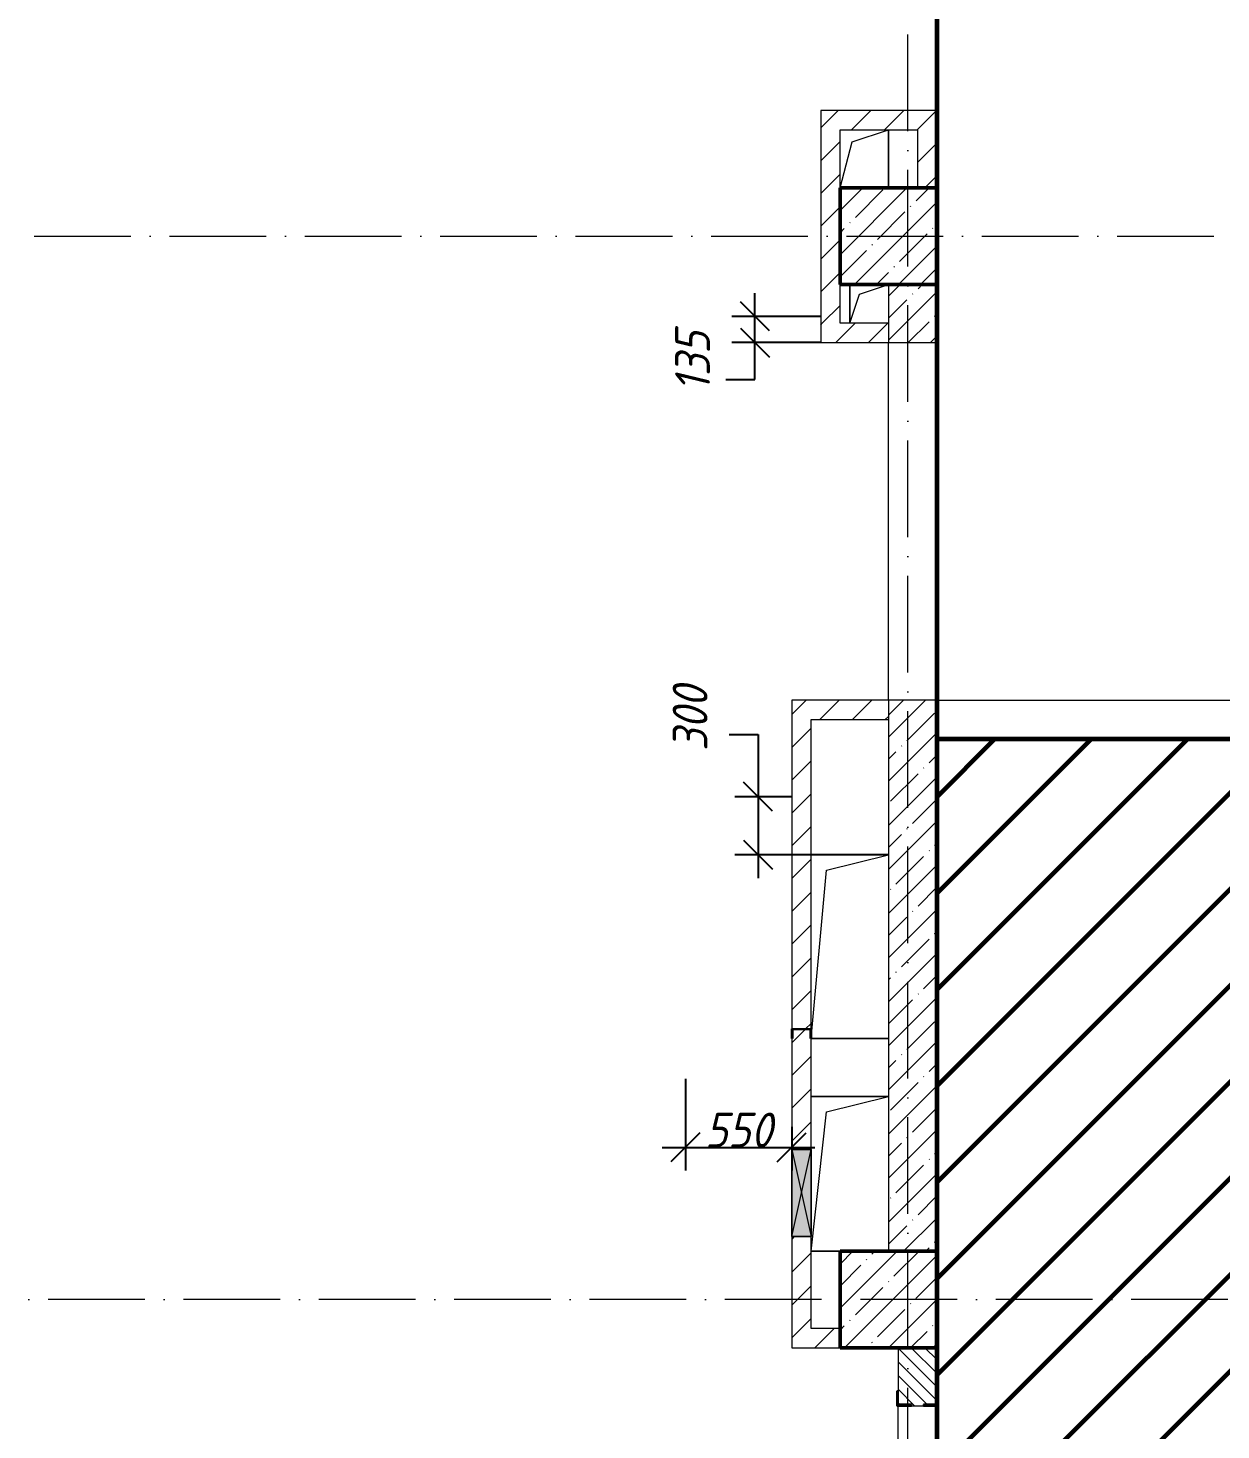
# Model space of a CAD drawing. Header units: millimetres. Extents: x -606178 to 312196, y -19338 to 632709.
# Drawn here: x -139814 to -133645, y 489600 to 496852 of the extents above; entities that cross this region are included whole.
import ezdxf

# ---------------------------------------------------------------- set-up
doc = ezdxf.new("R2010")
doc.units = ezdxf.units.MM
doc.linetypes.add('50_200_ШТРИХ_1Т_ш5_п1_п1_', pattern=[700, 500, -100, 0, -100])
for name, color, linetype, lineweight in [('6.4.1) Окр пт с инж. ПТ2.16', 3, 'Continuous', 60), ('A-____-____-DIMS', 7, 'Continuous', 9), ('A-DETL-GENF-OTLN', 7, 'Continuous', 9), ('A-FLOR-____-OTLN', 7, 'Continuous', 9), ('A-GENM-____-MCUT', 7, 'Continuous', 25), ('A-GENM-____-OTLN', 7, 'Continuous', 9), ('A-GENM-____-OTLN-1', 7, 'Continuous', 25), ('A-GLAZ-____-OTLN', 7, 'Continuous', 9), ('A-WALL-____-MCUT-1', 7, 'Continuous', 9), ('A-WALL-____-MCUT-3', 7, 'Continuous', 9), ('A-WALL-____-OTLN', 7, 'Continuous', 9), ('A-WALL-____-PATT-1', 7, 'Continuous', 9), ('A-WALL-FNSH-MCUT-1', 7, 'Continuous', 9), ('I-WALL-____-OTLN', 7, 'Continuous', 9), ('S-COLS-____-MCUT', 7, 'Continuous', 50), ('S-COLS-____-OTLN', 7, 'Continuous', 9), ('S-GRID-____-OTLN-1', 7, '50_200_ШТРИХ_1Т_ш5_п1_п1_', 9)]:
    doc.layers.add(name, color=color, linetype=linetype, lineweight=lineweight)
doc.styles.add('ISOCPEUR_I_10', font='isocpeui.ttf', dxfattribs={"width": 0.9, "height": 180})
doc.dimstyles.new('ISO-1_8_0_9К_СРЕДНИЙ_Кладочные_3', dxfattribs={"dimscale": 304.8, "dimtxt": 179.276612, "dimasz": 0.492126, "dimexe": 0.393701, "dimexo": 0, "dimgap": 0, "dimtad": 1, "dimdec": 3, "dimrnd": 0.001, "dimdsep": 46, "dimtxsty": 'ISOCPEUR_I_10', "dimblk1": 'OBLIQUE', "dimblk2": 'OBLIQUE', "dimsah": 1, "dimcen": 0.09, "dimdle": 0.393701, "dimazin": 0, "dimtfac": 1, "dimtdec": 4, "dimtix": 1, "dimtmove": 0, "dimatfit": 3, "dimfxl": 1, "dimtvp": 1, "dimtolj": 1, "dimtzin": 0, "dimarcsym": 2})
doc.dimstyles.new('ISO-1_8_0_9К_СРЕДНИЙ_Кладочные_4', dxfattribs={"dimscale": 304.8, "dimtxt": 179.276612, "dimasz": 0.492126, "dimexe": 0.393701, "dimexo": 0, "dimgap": 0, "dimtad": 1, "dimdec": 3, "dimrnd": 0.001, "dimdsep": 46, "dimtxsty": 'ISOCPEUR_I_10', "dimblk1": 'OBLIQUE', "dimblk2": 'OBLIQUE', "dimsah": 1, "dimcen": 0.09, "dimdle": 0.393701, "dimazin": 0, "dimtfac": 1, "dimtdec": 4, "dimtix": 1, "dimtmove": 1, "dimatfit": 3, "dimfxl": 1, "dimtvp": 1, "dimtolj": 1, "dimtzin": 0, "dimarcsym": 2})
pattern_1 = [(45, (-140714.89, 451794.26), (-84.8528, 84.8528), [])]

# ---------------------------------------------------------------- blocks, each defined once
blk = doc.blocks.new('BSC_Колонна _Прямоугольная - 500х500-V56-АР1_План отверстий 3 этажа в осях 1-64_А-ГГ')
at = {"layer": 'S-COLS-____-OTLN'}
h = blk.add_hatch(dxfattribs=at)
h.set_pattern_fill('FP_93', color=256, style=0, pattern_type=2)
h.set_pattern_definition([(45, (-5350, -43981.04), (-114.04925, 114.04925), []), (45, (-5235.95, -43981.04), (-114.04925, 114.04925), [201.613, -40.323, 3.353, -36.97])])
h.paths.add_polyline_path([(-250, -250), (250, -250), (250, 250), (-250, 250)], flags=0)
at = {"layer": 'S-COLS-____-MCUT'}
for p, q in [((250, 250), (-250, 250)), ((-250, 250), (-250, -250)), ((250, -250), (250, 250)), ((-250, -250), (250, -250))]:
    blk.add_line(p, q, dxfattribs=at)
blk = doc.blocks.new('BSC_Колонна _Прямоугольная - 500х500-V121-АР1_План отверстий 3 этажа в осях 1-64_А-ГГ')
at = {"layer": 'S-COLS-____-OTLN'}
h = blk.add_hatch(dxfattribs=at)
h.set_pattern_fill('FP_144', color=256, style=0, pattern_type=2)
h.set_pattern_definition([(45, (-5350, -38481.04), (-114.04925, 114.04925), []), (45, (-5235.95, -38481.04), (-114.04925, 114.04925), [201.613, -40.323, 3.353, -36.97])])
h.paths.add_polyline_path([(-250, -250), (250, -250), (250, 250), (-250, 250), (-250, 94.3)], flags=0)
at = {"layer": 'S-COLS-____-MCUT'}
for p, q in [((250, 250), (-250, 250)), ((-250, 250), (-250, -250)), ((250, -250), (250, 250)), ((-250, -250), (250, -250))]:
    blk.add_line(p, q, dxfattribs=at)
blk = doc.blocks.new('Фахверк_СКБ_Уголок - 200_3550-28267367-АР1_План отверстий 3 этажа в осях 1-64_А-ГГ')
at = {"layer": 'A-GENM-____-MCUT'}
for p, q in [((200, 156), (125, 156)), ((125, 156), (125, 81)), ((131, 81), (131, 150)), ((131, 150), (200, 150)), ((200, 150), (200, 156)), ((125, 81), (131, 81)), ((131, 19), (125, 19)), ((125, 19), (125, -56)), ((131, -50), (131, 19)), ((125, -56), (200, -56)), ((200, -50), (131, -50)), ((200, -56), (200, -50))]:
    blk.add_line(p, q, dxfattribs=at)
blk = doc.blocks.new('154_Фахверк_СКБ_Швеллер - Тип_100_3960-28494444-АР1_План отверстий 3 этажа в осях 1-64_А-ГГ')
at = {"layer": 'A-GENM-____-MCUT'}
for p, q in [((125, 50), (175, 50)), ((125, -50), (125, 50)), ((128, 47), (128, -47)), ((175, 47), (128, 47)), ((175, 50), (175, 47)), ((175, -50), (125, -50)), ((128, -47), (175, -47)), ((175, -47), (175, -50))]:
    blk.add_line(p, q, dxfattribs=at)
blk = doc.blocks.new('AR_Отверстие прямоугольное _в плите_ - AR_Отверстие прямоугольное _в плите_-30552819-АР1_План отверстий 3 этажа в осях 1-64_А-ГГ')
at = {"layer": 'A-GENM-____-OTLN'}
for p, q in [((200, 400), (-200, 400)), ((-120, 320), (200, 400)), ((-200, -400), (-120, 320)), ((-200, -400), (-50, -400))]:
    blk.add_line(p, q, dxfattribs=at)
blk = doc.blocks.new('AR_Отверстие прямоугольное _в плите_ - AR_Отверстие прямоугольное _в плите_-30552675-АР1_План отверстий 3 этажа в осях 1-64_А-ГГ')
at = {"layer": 'A-GENM-____-OTLN'}
for p, q in [((200, 475), (-200, 475)), ((-120, 395), (200, 475)), ((-200, -475), (-120, 395)), ((-200, -475), (200, -475))]:
    blk.add_line(p, q, dxfattribs=at)
blk = doc.blocks.new('AR_Отверстие прямоугольное _в плите_ - AR_Отверстие прямоугольное _в плите_-V200-АР1_План отверстий 3 этажа в осях 1-64_А-ГГ')
at = {"layer": 'A-GENM-____-OTLN'}
for p, q in [((-100, 100), (-100, -100)), ((-50, 50), (100, 100)), ((-100, -100), (-50, 50))]:
    blk.add_line(p, q, dxfattribs=at)
blk = doc.blocks.new('AR_Отверстие прямоугольное _в плите_ - AR_Отверстие прямоугольное _в плите_-V203-АР1_План отверстий 3 этажа в осях 1-64_А-ГГ')
at = {"layer": 'A-GENM-____-OTLN'}
for p, q in [((-62.5, 87.5), (125, 150)), ((125, -150), (125, 150)), ((-125, -150), (-62.5, 87.5))]:
    blk.add_line(p, q, dxfattribs=at)
blk = doc.blocks.new('AR_Отверстие прямоугольное _в стене__БезПР - AR_Отверстие прямоугольное _в стене__БезПР-36899468-АР1_План отверстий 3 этажа в осях 1-64_А-ГГ')
at = {"layer": 'A-GLAZ-____-OTLN'}
blk.add_hatch(color=256, dxfattribs=at).paths.add_polyline_path([(-225, -50), (225, -50), (225, 50), (-225, 50)], flags=0)
at = {"layer": 'A-DETL-GENF-OTLN'}
for p, q in [((-225, -50), (-225, 50)), ((-225, 50), (225, 50)), ((225, 50), (-225, -50)), ((-225, 50), (225, -50)), ((225, 50), (-225, 50)), ((-225, 50), (-225, -50)), ((225, 50), (225, -50)), ((225, -50), (225, 50)), ((225, -50), (-225, -50)), ((-225, -50), (225, -50))]:
    blk.add_line(p, q, dxfattribs=at)
at = {"layer": 'A-GLAZ-____-OTLN'}
blk.add_line((225, 50), (-225, 50), dxfattribs=at)
blk = doc.blocks.new('_Oblique')
at = {"color": 0, "linetype": 'ByBlock', "lineweight": -2}
blk.add_line((-0.5, -0.5), (0.5, 0.5), dxfattribs=at)
blk = doc.blocks.new('*D5117')
at = {"layer": 'A-____-____-DIMS', "color": 0, "lineweight": -2, "transparency": 16777216}
for p, q in [((-136414.9, 491416.2), (-136414.9, 490941.6)), ((-135864.9, 491167.7), (-135864.9, 490941.6)), ((-136534.9, 491061.6), (-135744.9, 491061.6))]:
    blk.add_line(p, q, dxfattribs=at)
at = {"layer": 'Defpoints', "color": 0, "transparency": 16777216}
for p in [(-136414.9, 491416.2), (-135864.9, 491167.7), (-135864.9, 491061.6)]:
    blk.add_point(p, dxfattribs=at)
at = {"layer": 'A-____-____-DIMS', "color": 0, "lineweight": -2, "transparency": 16777216, "xscale": 150, "yscale": 150, "zscale": 150, "rotation": 180}
blk.add_blockref('_Oblique', (-136414.9, 491061.6), dxfattribs=at)
at = {"layer": 'A-____-____-DIMS', "color": 0, "lineweight": -2, "transparency": 16777216, "xscale": 150, "yscale": 150, "zscale": 150}
blk.add_blockref('_Oblique', (-135864.9, 491061.6), dxfattribs=at)
at = {"layer": 'A-____-____-DIMS', "color": 0, "transparency": 16777216, "insert": (-136139.9, 491151.6), "char_height": 180, "width": 409.578, "attachment_point": 5, "style": 'ISOCPEUR_I_10'}
blk.add_mtext('\\A1;550', dxfattribs=at)
blk = doc.blocks.new('*D5196')
at = {"layer": 'A-____-____-DIMS', "color": 0, "lineweight": -2, "transparency": 16777216}
for p, q in [((-136188.7, 493197.5), (-136038.7, 493197.5)), ((-136038.7, 493197.5), (-136038.7, 492875.3)), ((-136038.7, 492995.3), (-136038.7, 492455.3)), ((-135864.9, 492875.3), (-136158.7, 492875.3)), ((-135364.9, 492575.3), (-136158.7, 492575.3))]:
    blk.add_line(p, q, dxfattribs=at)
at = {"layer": 'Defpoints', "color": 0, "transparency": 16777216}
for p in [(-135864.9, 492875.3), (-136038.7, 492575.3), (-135364.9, 492575.3)]:
    blk.add_point(p, dxfattribs=at)
at = {"layer": 'A-____-____-DIMS', "color": 0, "lineweight": -2, "transparency": 16777216, "xscale": 150, "yscale": 150, "zscale": 150}
for p, rotation in [((-136038.7, 492875.3), 90), ((-136038.7, 492575.3), 270)]:
    blk.add_blockref('_Oblique', p, dxfattribs=dict(at, rotation=rotation))
at = {"layer": 'A-____-____-DIMS', "color": 0, "transparency": 16777216, "insert": (-136480.7, 493112.7), "char_height": 180, "width": 409.578, "attachment_point": 1, "rotation": 90, "line_spacing_factor": 1.149209, "style": 'ISOCPEUR_I_10'}
blk.add_mtext('\\A1;300', dxfattribs=at)
blk = doc.blocks.new('*D5198')
at = {"layer": 'A-____-____-DIMS', "color": 0, "lineweight": -2, "transparency": 16777216}
for p, q in [((-136055.3, 495105.3), (-136055.3, 495480.3)), ((-135714.9, 495360.3), (-136175.3, 495360.3)), ((-135714.9, 495225.3), (-136175.3, 495225.3)), ((-136055.3, 495034.8), (-136055.3, 495225.3)), ((-136205.3, 495034.8), (-136055.3, 495034.8))]:
    blk.add_line(p, q, dxfattribs=at)
at = {"layer": 'Defpoints', "color": 0, "transparency": 16777216}
for p in [(-136055.3, 495360.3), (-135714.9, 495360.3), (-135714.9, 495225.3)]:
    blk.add_point(p, dxfattribs=at)
at = {"layer": 'A-____-____-DIMS', "color": 0, "lineweight": -2, "transparency": 16777216, "xscale": 150, "yscale": 150, "zscale": 150}
for p, rotation in [((-136055.3, 495360.3), 90), ((-136055.3, 495225.3), 270)]:
    blk.add_blockref('_Oblique', p, dxfattribs=dict(at, rotation=rotation))
at = {"layer": 'A-____-____-DIMS', "color": 0, "transparency": 16777216, "insert": (-136467.9, 494970.7), "char_height": 180, "width": 368.207, "attachment_point": 1, "rotation": 90, "line_spacing_factor": 1.149209, "style": 'ISOCPEUR_I_10'}
blk.add_mtext('\\A1;135', dxfattribs=at)

msp = doc.modelspace()

# ---------------------------------------------------------------- hatches: boundary and pattern name
at = {"layer": '6.4.1) Окр пт с инж. ПТ2.16'}
h = msp.add_hatch(dxfattribs=at)
h.set_pattern_fill('ANSI31', color=256, scale=111)
h.paths.add_polyline_path([(-126614.891, 499025.3011), (-126614.891, 499175.3011), (-126814.891, 499175.3011), (-126814.891, 499275.3011), (-127239.891, 499275.3011), (-127239.891, 499269.3011), (-127314.891, 499269.3011), (-129114.891, 499270.6857), (-129114.891, 499269.3011), (-129189.891, 499269.3011), (-130614.891, 499270.7442), (-130614.891, 499025.3011), (-130614.891, 498700.3011), (-130608.891, 498700.3011), (-130608.891, 498625.3011), (-130610.68, 497000.3011), (-130608.891, 497000.3011), (-130608.891, 496931.3011), (-130608.891, 496925.3011), (-130608.891, 496850.3011), (-130614.891, 493175.3011), (-135114.891, 493175.3011), (-135114.891, 489800.3011), (-135108.891, 489800.3011), (-135108.891, 489725.3011), (-135109.4294, 489043.3075), (-131114.891, 489043.3075), (-131114.891, 493100.3011), (-126814.891, 493100.3011), (-126364.891, 493100.3011), (-126364.891, 493225.3011), (-126370.891, 493225.3011), (-126370.891, 493300.3011), (-126370.0625, 494125.3011), (-126370.891, 494125.3011), (-126370.891, 494200.3011), (-126370.891, 494275.3011), (-126365.191, 499025.3011)])
h.paths.add_polyline_path([(-126814.891, 493100.3011), (-131114.891, 493100.3011), (-131114.891, 490525.3011), (-130614.891, 490525.3011), (-130614.891, 490025.3011), (-131114.891, 490025.3011), (-131114.891, 489043.3075), (-126814.891, 489043.3075)], flags=17)
at = {"layer": 'A-WALL-____-PATT-1'}
h = msp.add_hatch(dxfattribs=at)
h.set_pattern_fill('FP_4', color=256, style=0, pattern_type=2)
h.set_pattern_definition(pattern_1)
h.paths.add_polyline_path([(-135714.891, 495325.3011), (-135614.891, 495325.3011), (-135614.891, 496425.3011), (-135714.891, 496425.3011), (-135714.891, 495525.3011)], flags=0)
h = msp.add_hatch(dxfattribs=at)
h.set_pattern_fill('FP_4', color=256, style=0, pattern_type=2)
h.set_pattern_definition(pattern_1)
h.paths.add_polyline_path([(-135214.891, 496325.3011), (-135214.891, 496425.3011), (-135614.891, 496425.3011), (-135614.891, 496325.3011)], flags=0)
h = msp.add_hatch(dxfattribs=at)
h.set_pattern_fill('FP_4', color=256, style=0, pattern_type=2)
h.set_pattern_definition(pattern_1)
h.paths.add_polyline_path([(-135114.891, 496025.3011), (-135114.891, 496425.3011), (-135214.891, 496425.3011), (-135214.891, 496025.3011)], flags=0)
h = msp.add_hatch(dxfattribs=at)
h.set_pattern_fill('FP_38', color=256, style=0, pattern_type=2)
h.set_pattern_definition([(45, (-140714.89, 451794.26), (-114.04925, 114.04925), []), (45, (-140600.84, 451794.26), (-114.04925, 114.04925), [201.612, -40.322, 3.353, -36.97])])
h.paths.add_polyline_path([(-135364.891, 490525.3011), (-135114.891, 490525.3011), (-135114.891, 493375.3011), (-135364.891, 493375.3011)], flags=0)
h.paths.add_polyline_path([(-135114.891, 495225.3011), (-135114.891, 495525.3011), (-135364.891, 495525.3011), (-135364.891, 495225.3011)], flags=0)
h = msp.add_hatch(dxfattribs=at)
h.set_pattern_fill('FP_4', color=256, style=0, pattern_type=2)
h.set_pattern_definition(pattern_1)
h.paths.add_polyline_path([(-135364.891, 495225.3011), (-135364.891, 495325.3011), (-135714.891, 495325.3011), (-135714.891, 495225.3011)], flags=0)
h = msp.add_hatch(dxfattribs=at)
h.set_pattern_fill('FP_4', color=256, style=0, pattern_type=2)
h.set_pattern_definition(pattern_1)
h.paths.add_polyline_path([(-135364.891, 493275.3011), (-135364.891, 493375.3011), (-135864.891, 493375.3011), (-135864.891, 493275.3011), (-135764.891, 493275.3011)], flags=0)
h = msp.add_hatch(dxfattribs=at)
h.set_pattern_fill('FP_4', color=256, style=0, pattern_type=2)
h.set_pattern_definition(pattern_1)
h.paths.add_polyline_path([(-135864.891, 490125.3011), (-135764.891, 490125.3011), (-135764.891, 490600.3011), (-135864.891, 490600.3011), (-135864.891, 490369.649)], flags=0)
h.paths.add_polyline_path([(-135767.891, 491050.3011), (-135764.891, 491050.3011), (-135764.891, 491625.3011), (-135767.891, 491625.3011), (-135767.891, 491672.3011), (-135861.891, 491672.3011), (-135861.891, 491625.3011), (-135864.891, 491625.3011), (-135864.891, 491050.3011), (-135861.891, 491050.3011)], flags=0)
h.paths.add_polyline_path([(-135864.891, 491675.3011), (-135764.891, 491675.3011), (-135764.891, 493275.3011), (-135864.891, 493275.3011)], flags=0)
h = msp.add_hatch(dxfattribs=at)
h.set_pattern_fill('FP_4', color=256, style=0, pattern_type=2)
h.set_pattern_definition(pattern_1)
h.paths.add_polyline_path([(-135614.891, 490025.3011), (-135614.891, 490125.3011), (-135864.891, 490125.3011), (-135864.891, 490025.3011)], flags=0)
h = msp.add_hatch(dxfattribs=at)
h.set_pattern_fill('FP_6', color=256, style=0, pattern_type=2)
h.set_pattern_definition([(135, (-140714.89, 451794.26), (-35.35534, -35.35534), [])])
h.paths.add_polyline_path([(-135154.891, 487525.3011), (-135114.891, 487525.3011), (-135114.891, 487919.3011), (-135183.891, 487919.3011), (-135183.891, 487925.3011), (-135245.891, 487925.3011), (-135245.891, 487919.3011), (-135314.891, 487919.3011), (-135314.891, 487525.3011), (-135274.891, 487525.3011)], flags=0)
h.paths.add_polyline_path([(-135245.891, 489725.3011), (-135183.891, 489725.3011), (-135183.891, 489731.3011), (-135114.891, 489731.3011), (-135114.891, 490025.3011), (-135314.891, 490025.3011), (-135314.891, 489731.3011), (-135245.891, 489731.3011)], flags=0)

# ---------------------------------------------------------------- linework, layer by layer
msp.add_lwpolyline([(-135114.891, 461325.3011), (-131145.212, 461325.3011), (-131145.212, 493175.3011), (-135114.891, 493175.3011)], close=True)
at = {"layer": '6.4.1) Окр пт с инж. ПТ2.16'}
for points in [[(-135114.891, 482125.3011), (-126364.891, 482125.3011), (-126364.891, 499275.3011), (-135114.891, 499275.3011)], [(-130614.891, 499275.3011), (-135114.891, 499275.3011), (-135114.891, 493175.3011), (-130614.891, 493175.3011)]]:
    msp.add_lwpolyline(points, close=True, dxfattribs=at)
at = {"layer": 'A-FLOR-____-OTLN'}
for p, q in [((-135364.891, 496325.3011), (-135364.891, 496025.3011)), ((-135564.891, 495325.3011), (-135564.891, 495525.3011)), ((-135764.891, 492575.3011), (-135364.891, 492575.3011)), ((-135364.891, 491625.3011), (-135764.891, 491625.3011)), ((-135764.891, 491325.3011), (-135364.891, 491325.3011)), ((-135614.891, 490525.3011), (-135764.891, 490525.3011))]:
    msp.add_line(p, q, dxfattribs=at)
at = {"layer": 'A-WALL-____-MCUT-1'}
for p, q in [((-135364.891, 495525.3011), (-135364.891, 495225.3011)), ((-135114.891, 495225.3011), (-135114.891, 495525.3011)), ((-135364.891, 495225.3011), (-135114.891, 495225.3011)), ((-135114.891, 493375.3011), (-135364.891, 493375.3011)), ((-135364.891, 493375.3011), (-135364.891, 490525.3011)), ((-135114.891, 490525.3011), (-135114.891, 493375.3011))]:
    msp.add_line(p, q, dxfattribs=at)
at = {"layer": 'A-WALL-____-MCUT-3'}
for p, q in [((-135314.891, 490025.3011), (-135314.891, 489800.3011)), ((-135114.891, 489800.3011), (-135114.891, 490025.3011)), ((-135245.891, 489725.3011), (-135183.891, 489725.3011))]:
    msp.add_line(p, q, dxfattribs=at)
at = {"layer": 'A-WALL-____-OTLN'}
for p, q in [((-135364.891, 493375.3011), (-135364.891, 495225.3011)), ((-135114.891, 495225.3011), (-135114.891, 493375.3011))]:
    msp.add_line(p, q, dxfattribs=at)
at = {"layer": 'A-WALL-FNSH-MCUT-1'}
for p, q in [((-135714.891, 496425.3011), (-135714.891, 495225.3011)), ((-135114.891, 496425.3011), (-135714.891, 496425.3011)), ((-135114.891, 496025.3011), (-135114.891, 496425.3011)), ((-135614.891, 496025.3011), (-135614.891, 496325.3011)), ((-135614.891, 496325.3011), (-135214.891, 496325.3011)), ((-135214.891, 496325.3011), (-135214.891, 496025.3011)), ((-135614.891, 495325.3011), (-135614.891, 495525.3011)), ((-135364.891, 495325.3011), (-135614.891, 495325.3011)), ((-135714.891, 495225.3011), (-135364.891, 495225.3011)), ((-135864.891, 493375.3011), (-135864.891, 491675.3011)), ((-135364.891, 493375.3011), (-135864.891, 493375.3011)), ((-135764.891, 491675.3011), (-135764.891, 493275.3011)), ((-135764.891, 493275.3011), (-135364.891, 493275.3011)), ((-135864.891, 491625.3011), (-135864.891, 491050.3011)), ((-135764.891, 491050.3011), (-135764.891, 491625.3011)), ((-135864.891, 490600.3011), (-135864.891, 490025.3011)), ((-135764.891, 490125.3011), (-135764.891, 490600.3011)), ((-135614.891, 490125.3011), (-135764.891, 490125.3011)), ((-135864.891, 490025.3011), (-135614.891, 490025.3011))]:
    msp.add_line(p, q, dxfattribs=at)
at = {"layer": 'I-WALL-____-OTLN'}
for p, q in [((-135114.891, 493375.3011), (-130814.891, 493375.3011)), ((-130814.891, 493175.3011), (-135114.891, 493175.3011)), ((-135314.891, 487925.3011), (-135314.891, 489725.3011)), ((-135114.891, 489725.3011), (-135114.891, 489695.3011))]:
    msp.add_line(p, q, dxfattribs=at)
at = {"layer": 'S-GRID-____-OTLN-1'}
for p, q in [((-135264.891, 447311.6528), (-135264.891, 501675.2188)), ((-145383.6612, 495775.3011), (-114007.1518, 495775.3011)), ((-114007.1518, 490275.3011), (-145383.6612, 490275.3011))]:
    msp.add_line(p, q, dxfattribs=at)

# ---------------------------------------------------------------- block references
at = {"layer": 'A-GENM-____-OTLN'}
for name, p in [('AR_Отверстие прямоугольное _в плите_ - AR_Отверстие прямоугольное _в плите_-V203-АР1_План отверстий 3 этажа в осях 1-64_А-ГГ', (-135489.891, 496175.3011)), ('AR_Отверстие прямоугольное _в плите_ - AR_Отверстие прямоугольное _в плите_-V200-АР1_План отверстий 3 этажа в осях 1-64_А-ГГ', (-135464.891, 495425.3011)), ('AR_Отверстие прямоугольное _в плите_ - AR_Отверстие прямоугольное _в плите_-30552675-АР1_План отверстий 3 этажа в осях 1-64_А-ГГ', (-135564.891, 492100.3011)), ('AR_Отверстие прямоугольное _в плите_ - AR_Отверстие прямоугольное _в плите_-30552819-АР1_План отверстий 3 этажа в осях 1-64_А-ГГ', (-135564.891, 490925.3011))]:
    msp.add_blockref(name, p, dxfattribs=at)
at = {"layer": 'A-GENM-____-OTLN-1'}
for name, p, rotation in [('154_Фахверк_СКБ_Швеллер - Тип_100_3960-28494444-АР1_План отверстий 3 этажа в осях 1-64_А-ГГ', (-135814.891, 491800.3011), 270), ('Фахверк_СКБ_Уголок - 200_3550-28267367-АР1_План отверстий 3 этажа в осях 1-64_А-ГГ', (-135164.891, 489600.3011), 89.99999999999991)]:
    msp.add_blockref(name, p, dxfattribs=dict(at, rotation=rotation))
at = {"layer": 'A-GLAZ-____-OTLN', "rotation": 90}
msp.add_blockref('AR_Отверстие прямоугольное _в стене__БезПР - AR_Отверстие прямоугольное _в стене__БезПР-36899468-АР1_План отверстий 3 этажа в осях 1-64_А-ГГ', (-135814.891, 490825.3011), dxfattribs=at)
at = {"layer": 'S-COLS-____-OTLN'}
for name, p in [('BSC_Колонна _Прямоугольная - 500х500-V56-АР1_План отверстий 3 этажа в осях 1-64_А-ГГ', (-135364.891, 495775.3011)), ('BSC_Колонна _Прямоугольная - 500х500-V121-АР1_План отверстий 3 этажа в осях 1-64_А-ГГ', (-135364.891, 490275.3011))]:
    msp.add_blockref(name, p, dxfattribs=at)

# ---------------------------------------------------------------- dimensions: what is measured, and where the dimension line sits
at = {"layer": 'A-____-____-DIMS'}
for base, p1, p2, override, picture, middle in [((-136055.3211, 495360.3011), (-135714.891, 495225.3011), (-135714.891, 495360.3011), {"dimpost": '<>', "dimfxl": 135}, '*D5198', (-136170.4831, 495034.7838)), ((-136038.66, 492575.3011), (-135864.891, 492875.3011), (-135364.891, 492575.3011), {"dimpost": '<>', "dimfxl": 583.095189}, '*D5196', (-136153.822, 493197.4562))]:
    dim = msp.add_linear_dim(base=base, p1=p1, p2=p2, angle=90, dimstyle='ISO-1_8_0_9К_СРЕДНИЙ_Кладочные_4', override=override, dxfattribs=at)
    dim.commit()
    dim.dimension.update_dxf_attribs({"geometry": picture, "text_midpoint": middle, "dimtype": 160, "text_rotation": 90})
dim = msp.add_linear_dim(base=(-135864.891, 491061.6056), p1=(-136414.891, 491416.235), p2=(-135864.891, 491167.6716), dimstyle='ISO-1_8_0_9К_СРЕДНИЙ_Кладочные_3', override={"dimpost": '<>', "dimfxl": 603.559254}, dxfattribs=at)
dim.commit()
dim.dimension.update_dxf_attribs({"geometry": '*D5117', "text_midpoint": (-136139.891, 491151.6056)})

doc.saveas('drawing.dxf')
